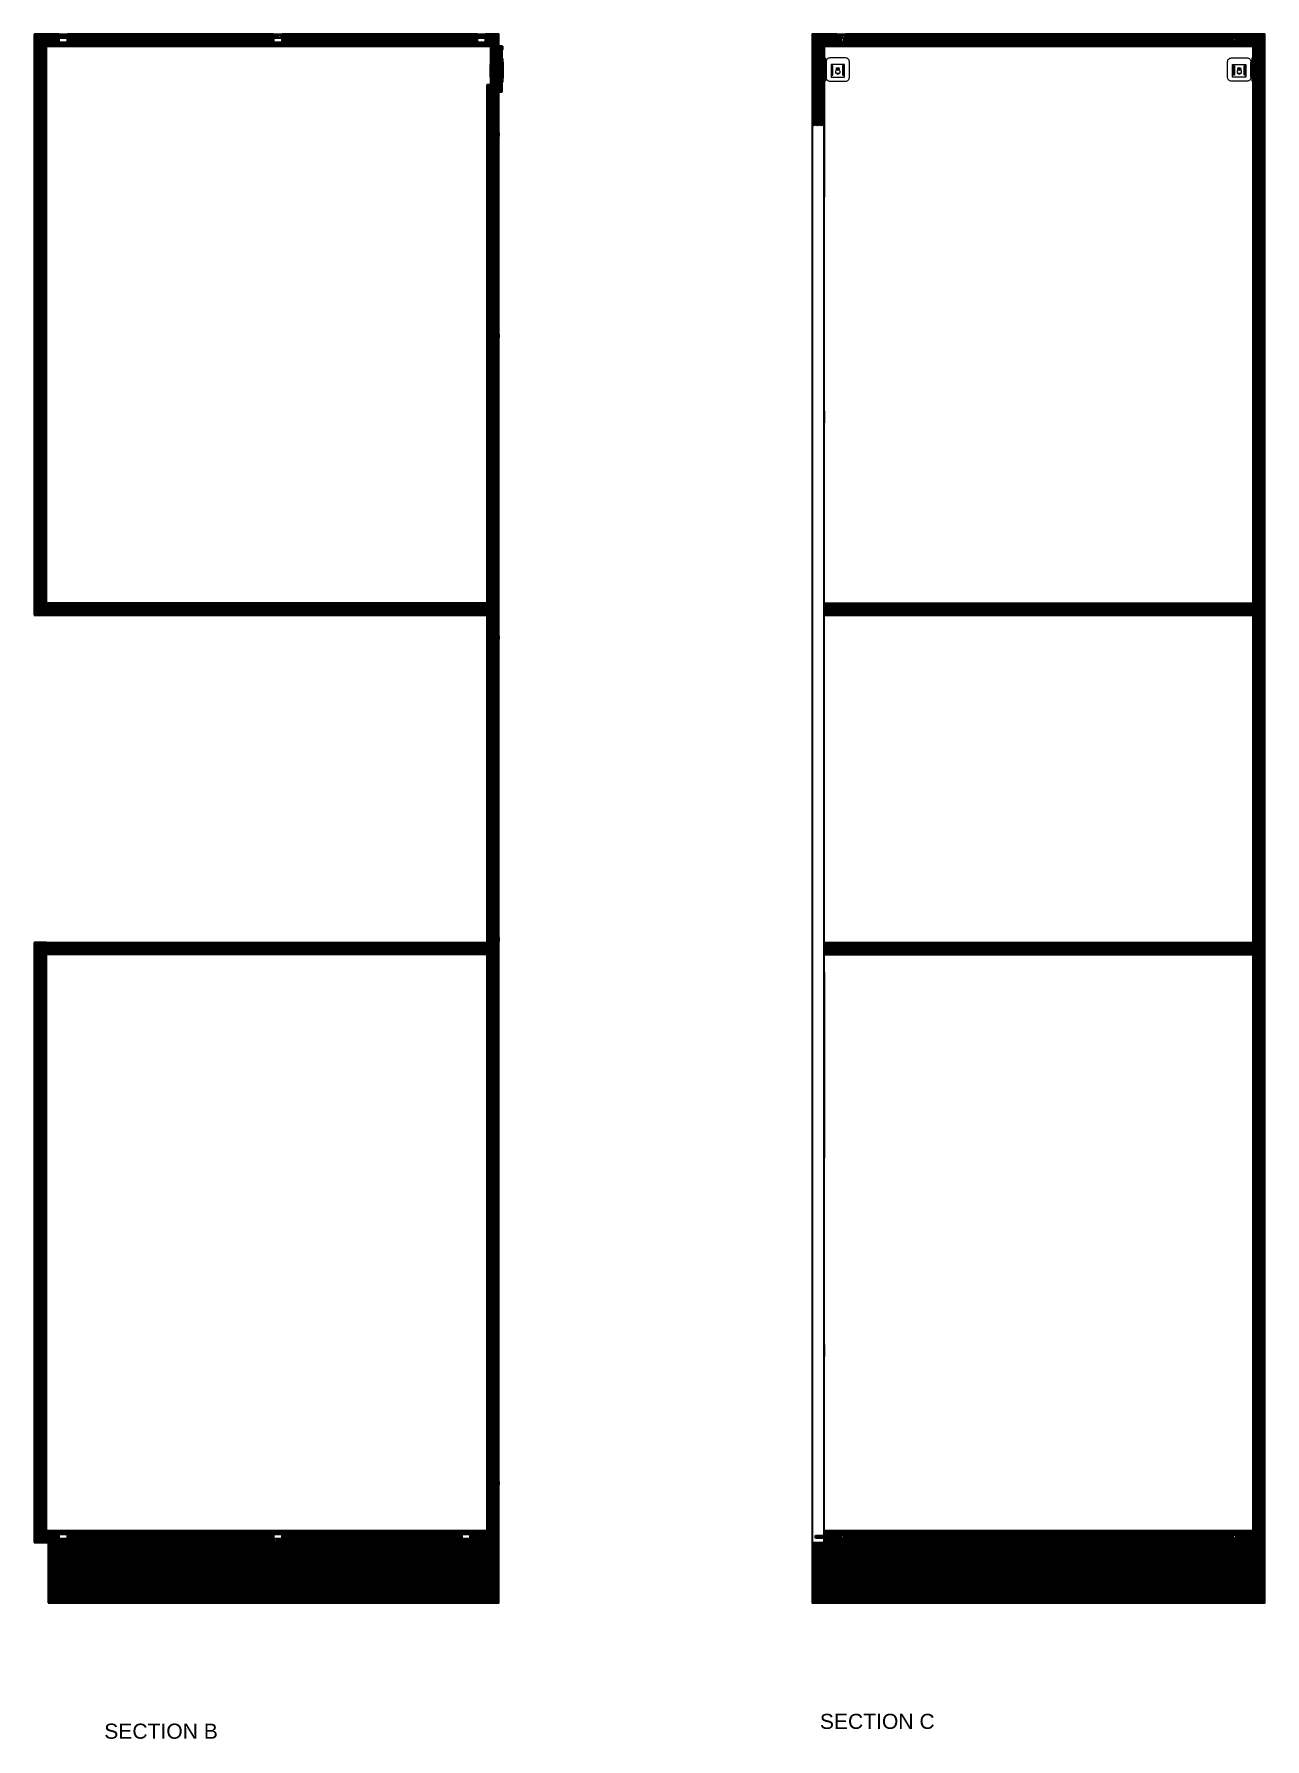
# Model space of a CAD drawing. Header units: inches. Extents: x -80 to 1400, y -434 to 800.
# Drawn here: x 821.1 to 984.2, y -432 to -206 of the extents above; entities that cross this region are included whole.
import ezdxf

# ---------------------------------------------------------------- set-up
doc = ezdxf.new("R2010")
doc.units = ezdxf.units.IN
doc.header["$MEASUREMENT"] = 0
doc.layers.add('A-ELEV-MBE', color=7, linetype='Continuous', lineweight=18)
doc.layers.add('A-SECT-MCUT', color=255, linetype='Continuous', lineweight=35)
doc.layers.add('Layer1', color=3, linetype='Continuous')
doc.layers.add('SEZIONE', color=252, linetype='Continuous')
doc.styles.get("Standard").update_dxf_attribs({"font": 'Arial.ttf'})

msp = doc.modelspace()

# ---------------------------------------------------------------- hatches: boundary and pattern name
at = {"layer": 'SEZIONE'}
h = msp.add_hatch(dxfattribs=at)
h.set_pattern_fill('ANSI31', color=256)
h.paths.add_polyline_path([(822.69, -205.98), (821.09, -205.98), (821.09, -283.02), (822.69, -283.02)])
h = msp.add_hatch(dxfattribs=at)
h.set_pattern_fill('ANSI31', color=256)
h.paths.add_polyline_path([(852.84, -205.98), (825.5, -205.98), (825.5, -207.06), (824.38, -207.06), (824.38, -205.98), (822.69, -205.98), (822.69, -207.58), (882.69, -207.58), (882.69, -205.98), (881.09, -205.98), (880.92, -205.98), (880.92, -207.06), (879.8, -207.06), (879.8, -205.98), (853.96, -205.98), (853.96, -207.06), (852.84, -207.06)])
h.paths.add_polyline_path([(826.69, -206.78, -1), (827.19, -206.78, -1)], flags=16)
h.paths.add_polyline_path([(855.69, -206.78, -1), (855.19, -206.78, -1)], flags=16)
h.paths.add_polyline_path([(878.59, -206.78, -1), (878.09, -206.78, -1)], flags=16)
h = msp.add_hatch(dxfattribs=at)
h.set_pattern_fill('ANSI31', color=256)
h.paths.add_polyline_path([(883.07, -207.63), (883.12, -207.63), (883.12, -208.08), (883.17, -208.08), (883.17, -207.58), (882.69, -207.58), (881.59, -207.58), (881.59, -212.69), (881.89, -212.69), (881.89, -208.12), (882.69, -208.12), (882.69, -213.7), (883.07, -213.7), (883.07, -212.34), (883.17, -212.34), (883.17, -211.84), (883.12, -211.84), (883.12, -212.3), (883.07, -212.3), (883.07, -211.91), (883.07, -209.72), (883.07, -209.26), (883.12, -209.26), (883.12, -209.72), (883.17, -209.72), (883.17, -209.22), (883.07, -209.22), (883.07, -208.08)])
h = msp.add_hatch(dxfattribs=at)
h.set_pattern_fill('ANSI31', color=256)
h.paths.add_polyline_path([(925.82, -205.98), (924.22, -205.98), (924.22, -206.56), (925.82, -206.56)])
h = msp.add_hatch(dxfattribs=at)
h.set_pattern_fill('ANSI31', color=256)
h.paths.add_polyline_path([(925.82, -206.92), (924.65, -206.92), (924.65, -206.85), (924.65, -206.85), (924.65, -206.63), (924.65, -206.56), (924.22, -206.56), (924.22, -209.92), (925.82, -209.92)])
h = msp.add_hatch(dxfattribs=at)
h.set_pattern_fill('ANSI31', color=256)
h.paths.add_polyline_path([(979.83, -205.98), (928.62, -205.98), (928.62, -207.06), (927.5, -207.06), (925.82, -207.06), (925.82, -207.58), (982.62, -207.58), (982.62, -207.06), (980.95, -207.06), (979.83, -207.06)])
h = msp.add_hatch(dxfattribs=at)
h.set_pattern_fill('ANSI31', color=256)
h.paths.add_polyline_path([(927.5, -205.98), (925.82, -205.98), (925.82, -206.51), (927.5, -206.51)], flags=17)
h = msp.add_hatch(dxfattribs=at)
h.set_pattern_fill('ANSI31', color=256)
h.paths.add_polyline_path([(982.62, -205.98), (980.95, -205.98), (980.95, -206.51), (982.62, -206.51)])
h = msp.add_hatch(dxfattribs=at)
h.set_pattern_fill('ANSI31', color=256)
h.paths.add_polyline_path([(984.22, -205.98), (982.62, -205.98), (982.62, -206.56), (983.8, -206.56), (983.8, -206.92), (982.62, -206.92), (982.62, -284.76), (982.62, -330.06), (982.62, -405.03), (983.8, -405.03), (983.8, -405.4), (982.62, -405.4), (982.62, -405.45), (982.62, -405.98), (984.22, -405.98)])
h = msp.add_hatch(dxfattribs=at)
h.set_pattern_fill('ANSI31', color=256)
h.paths.add_polyline_path([(882.69, -208.12), (881.89, -208.12), (881.89, -219.2), (882.64, -219.2), (882.64, -219.05), (882.69, -219.05)])
h = msp.add_hatch(dxfattribs=at)
h.set_pattern_fill('ANSI31', color=256)
h.paths.add_polyline_path([(925.82, -210.05), (925.43, -210.05), (925.43, -209.92), (924.22, -209.92), (924.22, -211.49), (925.43, -211.49), (925.43, -211.35), (925.82, -211.35), (925.82, -210.79), (925.07, -210.79), (925.07, -210.57), (925.82, -210.57)])
h = msp.add_hatch(dxfattribs=at)
h.set_pattern_fill('ANSI31', color=256)
h.paths.add_polyline_path([(925.82, -211.49), (924.22, -211.49), (924.22, -218.16), (925.82, -218.16)])
h = msp.add_hatch(dxfattribs=at)
h.set_pattern_fill('ANSI31', color=256)
h.paths.add_polyline_path([(881.89, -212.69), (881.09, -212.69), (881.09, -404.38), (881.89, -404.38)])
h = msp.add_hatch(dxfattribs=at)
h.set_pattern_fill('ANSI31', color=256)
h.paths.add_polyline_path([(882.69, -212.69), (881.89, -212.69), (881.89, -404.38), (882.69, -404.38)])
h = msp.add_hatch(dxfattribs=at)
h.set_pattern_fill('ANSI31', color=256)
h.paths.add_polyline_path([(881.09, -281.42), (822.69, -281.42), (822.69, -283.02), (881.09, -283.02)])
h = msp.add_hatch(dxfattribs=at)
h.set_pattern_fill('ANSI31', color=256)
h.paths.add_polyline_path([(982.62, -281.42), (925.82, -281.42), (925.82, -283.02), (982.62, -283.02)])
h = msp.add_hatch(dxfattribs=at)
h.set_pattern_fill('ANSI31', color=256)
h.paths.add_polyline_path([(822.69, -326.42), (821.09, -326.42), (821.09, -405.98), (822.69, -405.98), (822.69, -404.38)])
h = msp.add_hatch(dxfattribs=at)
h.set_pattern_fill('ANSI31', color=256)
h.paths.add_polyline_path([(881.09, -326.42), (822.69, -326.42), (822.69, -328.02), (881.09, -328.02)])
h = msp.add_hatch(dxfattribs=at)
h.set_pattern_fill('ANSI31', color=256)
h.paths.add_polyline_path([(982.62, -326.42), (925.82, -326.42), (925.82, -328.02), (982.62, -328.02)])
h = msp.add_hatch(dxfattribs=at)
h.set_pattern_fill('ANSI31', color=256)
h.paths.add_polyline_path([(852.84, -404.9), (853.96, -404.9), (853.96, -405.98), (877.78, -405.98), (877.78, -404.9), (878.9, -404.9), (878.9, -405.98), (882.69, -405.98), (882.69, -404.38), (822.69, -404.38), (822.69, -405.98), (824.39, -405.98), (824.39, -404.9), (825.51, -404.9), (825.51, -405.98), (852.84, -405.98)])
h.paths.add_polyline_path([(826.69, -405.18, -1), (827.19, -405.18, -1)], flags=16)
h.paths.add_polyline_path([(855.69, -405.18, -1), (855.19, -405.18, -1)], flags=16)
h.paths.add_polyline_path([(880.59, -405.18, -1), (880.09, -405.18, -1)], flags=16)
h = msp.add_hatch(dxfattribs=at)
h.set_pattern_fill('ANSI31', color=256)
h.paths.add_polyline_path([(979.83, -404.9), (980.95, -404.9), (982.62, -404.9), (982.62, -404.38), (925.82, -404.38), (925.82, -404.9), (927.5, -404.9), (928.62, -404.9), (928.62, -405.98), (979.83, -405.98)])
h = msp.add_hatch(dxfattribs=at)
h.set_pattern_fill('ANSI31', color=256)
h.paths.add_polyline_path([(882.69, -405.98), (878.9, -405.98), (853.96, -405.98), (825.51, -405.98), (822.96, -405.98), (822.96, -413.98), (882.69, -413.98)])
h = msp.add_hatch(dxfattribs=at)
h.set_pattern_fill('ANSI31', color=256)
h.paths.add_polyline_path([(984.22, -405.98), (924.22, -405.98), (924.22, -413.98), (984.22, -413.98)])
h = msp.add_hatch(dxfattribs=at)
h.set_pattern_fill('ANSI31', color=256)
h.paths.add_polyline_path([(927.5, -405.45), (925.82, -405.45), (925.82, -405.98), (927.5, -405.98)])
h = msp.add_hatch(dxfattribs=at)
h.set_pattern_fill('ANSI31', color=256)
h.paths.add_polyline_path([(982.62, -405.45), (980.95, -405.45), (980.95, -405.98), (982.62, -405.98)])

# ---------------------------------------------------------------- linework, layer by layer
at = {"layer": 'A-ELEV-MBE'}
for p, q in [((926.07, -211.66), (926.07, -209.7)), ((982.37, -211.66), (982.37, -209.71)), ((982.52, -210.4), (982.37, -210.4)), ((982.52, -210.96), (982.37, -210.96)), ((982.49, -210.96), (982.49, -210.4)), ((982.5, -210.49), (982.54, -210.49)), ((982.5, -210.88), (982.54, -210.88))]:
    msp.add_line(p, q, dxfattribs=at)
for points in [[(926.57, -212.22), (928.65, -212.22, 0.414214), (929.15, -211.72), (929.15, -209.64, 0.414214), (928.65, -209.14), (926.57, -209.14, 0.414214), (926.07, -209.64), (926.07, -211.72, 0.414214)], [(926.91, -210.17), (926.88, -210.17, 0.414214), (926.83, -210.22), (926.83, -211.38, 0.414214), (926.88, -211.43), (926.91, -211.43, 0.414214), (926.96, -211.38), (926.96, -210.22, 0.414214)], [(928.33, -210.17), (928.3, -210.17, 0.414214), (928.25, -210.22), (928.25, -211.38, 0.414214), (928.3, -211.43), (928.33, -211.43, 0.414214), (928.38, -211.38), (928.38, -210.22, 0.414214)], [(981.87, -212.22), (979.79, -212.22, -0.414214), (979.29, -211.72), (979.29, -209.64, -0.414214), (979.79, -209.14), (981.87, -209.14, -0.414214), (982.37, -209.64), (982.37, -211.72, -0.414214)], [(980.12, -210.17), (980.14, -210.17, -0.414214), (980.19, -210.22), (980.19, -211.38, -0.414214), (980.14, -211.43), (980.12, -211.43, -0.414214), (980.07, -211.38), (980.07, -210.22, -0.414214)], [(981.54, -210.17), (981.57, -210.17, -0.414214), (981.62, -210.22), (981.62, -211.38, -0.414214), (981.57, -211.43), (981.54, -211.43, -0.414214), (981.49, -211.38), (981.49, -210.22, -0.414214)]]:
    msp.add_lwpolyline(points, format="xyb", close=True, dxfattribs=at)
for points in [[(928.5, -210.02), (926.73, -210.02), (926.73, -211.67), (928.5, -211.67)], [(979.95, -210.02), (981.72, -210.02), (981.72, -211.67), (979.95, -211.67)], [(927.77, -210.58), (927.46, -210.58), (927.46, -210.63), (927.77, -210.63)], [(980.68, -210.58), (980.99, -210.58), (980.99, -210.63), (980.68, -210.63)]]:
    msp.add_lwpolyline(points, close=True, dxfattribs=at)
for points in [[(982.52, -209.97), (982.53, -209.97), (982.53, -210), (982.52, -210)], [(982.54, -210.13), (982.52, -210.13), (982.52, -210)], [(982.5, -210.66), (982.5, -210.49)], [(982.5, -210.66), (982.52, -210.66), (982.52, -210.71), (982.5, -210.71)], [(982.5, -210.88), (982.5, -210.71)], [(982.52, -210.88), (982.52, -211.28)], [(982.52, -211.4), (982.53, -211.4), (982.53, -211.43), (982.52, -211.43)], [(982.54, -211.56), (982.52, -211.56), (982.52, -211.43)]]:
    msp.add_lwpolyline(points, dxfattribs=at)
for centre in [(927.61, -210.59), (980.83, -210.59)]:
    msp.add_circle(centre, 0.2, dxfattribs=at)
for centre, radius, start, end in [((927.62, -210.98), 0.3, 120.0535, 60.2992), ((927.63, -210.68), 0.5, 234.2553, 301.7259), ((980.83, -210.98), 0.3, 119.7008, 59.9465), ((980.82, -210.68), 0.5, 238.2741, 305.7447)]:
    msp.add_arc(centre, radius, start, end, dxfattribs=at)
at = {"layer": 'A-SECT-MCUT'}
for p, q in [((822.69, -205.98), (821.09, -205.98)), ((821.09, -205.98), (821.09, -283.02)), ((822.69, -205.98), (822.69, -283.02)), ((822.69, -207.58), (882.69, -207.58)), ((824.38, -205.98), (824.38, -206.54)), ((824.38, -205.98), (825.5, -205.98)), ((824.38, -205.98), (824.38, -207.06)), ((824.38, -206.06), (825.06, -206.06)), ((824.38, -206.48), (825.06, -206.48)), ((824.38, -207.06), (825.5, -207.06)), ((824.38, -207.06), (825.5, -207.06)), ((824.55, -206.06), (824.55, -206.48)), ((824.61, -206.14), (824.61, -206.4)), ((824.61, -206.14), (824.98, -206.14)), ((824.61, -206.4), (824.98, -206.4)), ((824.98, -206.14), (824.98, -206.4)), ((825.06, -206.48), (825.06, -206.06)), ((825.1, -206.06), (825.5, -206.06)), ((825.1, -206.48), (825.1, -206.06)), ((825.1, -206.48), (825.5, -206.48)), ((825.34, -206.06), (825.34, -206.48)), ((825.5, -205.98), (825.5, -206.06)), ((825.5, -207.06), (825.5, -205.98)), ((825.5, -206.48), (825.5, -207.06)), ((852.84, -205.98), (852.84, -206.54)), ((852.84, -205.98), (853.96, -205.98)), ((852.84, -205.98), (852.84, -207.06)), ((852.84, -206.06), (853.51, -206.06)), ((852.84, -206.48), (853.51, -206.48)), ((852.84, -207.06), (853.96, -207.06)), ((852.84, -207.06), (853.96, -207.06)), ((853.01, -206.06), (853.01, -206.48)), ((853.07, -206.14), (853.07, -206.4)), ((853.07, -206.14), (853.44, -206.14)), ((853.07, -206.4), (853.44, -206.4)), ((853.44, -206.14), (853.44, -206.4)), ((853.51, -206.48), (853.51, -206.06)), ((853.55, -206.06), (853.96, -206.06)), ((853.55, -206.48), (853.55, -206.06)), ((853.55, -206.48), (853.96, -206.48)), ((853.79, -206.06), (853.79, -206.48)), ((853.96, -205.98), (853.96, -206.06)), ((853.96, -207.06), (853.96, -205.98)), ((853.96, -206.48), (853.96, -207.06)), ((879.8, -205.98), (879.8, -206.54)), ((879.8, -205.98), (880.92, -205.98)), ((879.8, -205.98), (879.8, -207.06)), ((879.8, -206.06), (880.48, -206.06)), ((879.8, -206.48), (880.48, -206.48)), ((879.8, -207.06), (880.92, -207.06)), ((879.8, -207.06), (880.92, -207.06)), ((879.97, -206.06), (879.97, -206.48)), ((880.03, -206.14), (880.03, -206.4)), ((880.03, -206.14), (880.4, -206.14)), ((880.03, -206.4), (880.4, -206.4)), ((880.4, -206.14), (880.4, -206.4)), ((880.48, -206.48), (880.48, -206.06)), ((880.51, -206.06), (880.92, -206.06)), ((880.51, -206.48), (880.51, -206.06)), ((880.51, -206.48), (880.92, -206.48)), ((880.75, -206.06), (880.75, -206.48)), ((880.92, -205.98), (880.92, -206.06)), ((880.92, -207.06), (880.92, -205.98)), ((880.92, -206.48), (880.92, -207.06)), ((882.69, -205.98), (881.09, -205.98)), ((881.59, -207.58), (881.59, -212.69)), ((883.17, -207.58), (882.69, -207.58)), ((883.12, -207.63), (883.07, -207.63)), ((883.07, -207.63), (883.07, -208.08)), ((883.12, -208.08), (883.12, -207.63)), ((883.17, -207.58), (883.17, -208.08)), ((924.22, -205.98), (924.22, -207.58)), ((925.82, -206.56), (924.65, -206.56)), ((924.65, -206.56), (924.65, -206.92)), ((924.65, -206.63), (924.65, -206.85)), ((924.65, -206.92), (925.82, -206.92)), ((924.71, -206.92), (924.82, -206.56)), ((924.83, -206.92), (924.93, -206.56)), ((924.94, -206.92), (925.05, -206.56)), ((925.06, -206.92), (925.16, -206.56)), ((925.17, -206.92), (925.28, -206.56)), ((925.28, -206.92), (925.39, -206.56)), ((925.4, -206.92), (925.5, -206.56)), ((925.51, -206.92), (925.62, -206.56)), ((925.62, -206.92), (925.73, -206.56)), ((925.82, -206.56), (925.82, -205.98)), ((925.82, -206.51), (925.82, -206.97)), ((927.5, -206.51), (925.82, -206.51)), ((925.98, -206.61), (925.82, -206.51)), ((925.82, -206.51), (927.5, -206.51)), ((925.98, -206.87), (925.82, -206.97)), ((925.82, -284.76), (925.82, -206.92)), ((927.5, -206.97), (925.82, -206.97)), ((927.5, -207.06), (925.82, -207.06)), ((925.82, -207.58), (982.62, -207.58)), ((925.82, -207.58), (925.82, -227.58)), ((927.46, -206.55), (925.88, -206.55)), ((925.89, -206.93), (927.46, -206.93)), ((927.39, -206.61), (925.98, -206.61)), ((925.98, -206.74), (925.98, -206.74)), ((927.39, -206.88), (925.98, -206.87)), ((925.98, -206.89), (925.98, -206.89)), ((926.05, -206.66), (927.27, -206.66)), ((927.27, -206.82), (926.05, -206.82)), ((927.35, -206.74), (927.35, -206.74)), ((927.5, -206.51), (927.39, -206.61)), ((927.5, -206.97), (927.39, -206.88)), ((927.5, -205.98), (927.5, -206.54)), ((927.5, -205.98), (928.62, -205.98)), ((927.5, -205.98), (927.5, -206.51)), ((927.5, -206.06), (928.17, -206.06)), ((927.5, -206.48), (928.17, -206.48)), ((927.5, -206.51), (927.5, -206.97)), ((927.5, -206.54), (928.26, -206.54)), ((927.88, -206.66), (927.5, -206.66)), ((927.88, -206.82), (927.5, -206.82)), ((927.5, -206.94), (928.26, -206.94)), ((927.5, -206.95), (927.5, -207.06)), ((927.5, -207.06), (928.62, -207.06)), ((927.5, -207.06), (928.62, -207.06)), ((927.67, -206.06), (927.67, -206.48)), ((927.67, -206.54), (927.67, -206.66)), ((927.67, -206.82), (927.67, -206.94)), ((927.73, -206.14), (927.73, -206.4)), ((927.73, -206.14), (928.1, -206.14)), ((927.73, -206.4), (928.1, -206.4)), ((928.07, -206.54), (927.88, -206.54)), ((927.88, -206.54), (927.88, -206.94)), ((928.07, -206.94), (927.88, -206.94)), ((928.07, -206.94), (928.07, -206.54)), ((928.1, -206.14), (928.1, -206.4)), ((928.17, -206.48), (928.17, -206.06)), ((928.21, -206.06), (928.62, -206.06)), ((928.21, -206.48), (928.21, -206.06)), ((928.21, -206.48), (928.62, -206.48)), ((928.45, -206.06), (928.45, -206.48)), ((928.62, -205.98), (928.62, -206.06)), ((928.62, -207.06), (928.62, -205.98)), ((928.62, -206.48), (928.62, -207.06)), ((979.83, -205.98), (979.83, -206.06)), ((980.95, -205.98), (979.83, -205.98)), ((979.83, -207.06), (979.83, -205.98)), ((980.24, -206.06), (979.83, -206.06)), ((980.24, -206.48), (979.83, -206.48)), ((979.83, -206.48), (979.83, -207.06)), ((980.95, -207.06), (979.83, -207.06)), ((980.95, -207.06), (979.83, -207.06)), ((980, -206.06), (980, -206.48)), ((980.95, -206.54), (980.19, -206.54)), ((980.95, -206.94), (980.19, -206.94)), ((980.24, -206.48), (980.24, -206.06)), ((980.95, -206.06), (980.27, -206.06)), ((980.27, -206.48), (980.27, -206.06)), ((980.95, -206.48), (980.27, -206.48)), ((980.72, -206.14), (980.35, -206.14)), ((980.35, -206.14), (980.35, -206.4)), ((980.72, -206.4), (980.35, -206.4)), ((980.38, -206.94), (980.38, -206.54)), ((980.38, -206.54), (980.57, -206.54)), ((980.38, -206.94), (980.57, -206.94)), ((980.57, -206.54), (980.57, -206.94)), ((980.57, -206.66), (980.95, -206.66)), ((980.57, -206.82), (980.95, -206.82)), ((980.72, -206.14), (980.72, -206.4)), ((980.78, -206.06), (980.78, -206.48)), ((980.78, -206.54), (980.78, -206.66)), ((980.78, -206.82), (980.78, -206.94)), ((980.95, -205.98), (980.95, -206.54)), ((980.95, -205.98), (980.95, -206.51)), ((980.95, -206.51), (980.95, -206.97)), ((980.95, -206.51), (981.05, -206.61)), ((980.95, -206.51), (982.62, -206.51)), ((982.62, -206.51), (980.95, -206.51)), ((980.95, -206.97), (981.06, -206.88)), ((980.95, -206.95), (980.95, -207.06)), ((980.95, -206.97), (982.62, -206.97)), ((980.95, -207.06), (982.62, -207.06)), ((980.99, -206.55), (982.57, -206.55)), ((982.56, -206.93), (980.99, -206.93)), ((981.05, -206.61), (982.47, -206.61)), ((981.06, -206.88), (982.47, -206.87)), ((981.1, -206.74), (981.1, -206.74)), ((982.4, -206.66), (981.18, -206.66)), ((981.18, -206.82), (982.4, -206.82)), ((982.47, -206.61), (982.62, -206.51)), ((982.47, -206.74), (982.47, -206.74)), ((982.47, -206.87), (982.62, -206.97)), ((982.47, -206.89), (982.47, -206.89)), ((982.62, -205.98), (982.62, -206.56)), ((982.62, -206.51), (982.62, -206.97)), ((982.62, -206.56), (983.8, -206.56)), ((982.62, -206.92), (982.62, -284.76)), ((983.8, -206.92), (982.62, -206.92)), ((982.82, -206.92), (982.72, -206.56)), ((982.94, -206.92), (982.83, -206.56)), ((983.05, -206.92), (982.95, -206.56)), ((983.17, -206.92), (983.06, -206.56)), ((983.28, -206.92), (983.17, -206.56)), ((983.39, -206.92), (983.29, -206.56)), ((983.51, -206.92), (983.4, -206.56)), ((983.62, -206.92), (983.51, -206.56)), ((983.73, -206.92), (983.63, -206.56)), ((983.8, -206.56), (983.8, -206.92)), ((983.8, -206.63), (983.8, -206.85)), ((881.59, -210.02), (881.54, -210.02)), ((881.54, -210.02), (881.54, -210.48)), ((881.89, -208.12), (881.89, -219.2)), ((882.69, -208.12), (881.89, -208.12)), ((882.69, -208.12), (882.69, -213.7)), ((883.17, -208.08), (883.07, -208.08)), ((883.07, -208.08), (883.07, -209.22)), ((883.17, -209.22), (883.07, -209.22)), ((883.12, -209.26), (883.07, -209.26)), ((883.07, -209.26), (883.07, -209.72)), ((883.07, -209.72), (883.07, -211.91)), ((883.17, -208.08), (883.12, -208.08)), ((883.12, -209.72), (883.12, -209.26)), ((883.17, -209.72), (883.12, -209.72)), ((883.17, -209.22), (883.17, -209.72)), ((883.17, -209.72), (883.22, -209.72)), ((883.22, -209.72), (883.22, -211.84)), ((925.5, -209.94), (925.43, -209.99)), ((925.5, -210.03), (925.43, -209.99)), ((925.77, -209.94), (925.5, -209.94)), ((925.76, -210.03), (925.5, -210.03)), ((925.52, -210.05), (925.56, -209.92)), ((925.56, -210.05), (925.6, -209.92)), ((925.61, -210.05), (925.65, -209.92)), ((925.65, -210.05), (925.69, -209.92)), ((925.69, -210.05), (925.73, -209.92)), ((925.73, -210.05), (925.77, -209.92)), ((925.78, -210.05), (925.82, -209.92)), ((925.82, -209.43), (925.82, -209.43)), ((925.82, -209.43), (925.82, -209.94)), ((925.82, -210.05), (925.86, -209.92)), ((925.82, -210.03), (925.82, -210.62)), ((982.63, -210.05), (982.59, -209.92)), ((982.62, -209.43), (982.62, -209.43)), ((982.62, -209.43), (982.62, -209.95)), ((982.62, -210.03), (982.62, -210.62)), ((982.67, -210.05), (982.63, -209.92)), ((982.71, -210.05), (982.67, -209.92)), ((982.68, -209.95), (982.95, -209.95)), ((982.68, -210.03), (982.95, -210.03)), ((982.76, -210.05), (982.72, -209.92)), ((982.8, -210.05), (982.76, -209.92)), ((982.84, -210.05), (982.8, -209.92)), ((982.88, -210.05), (982.84, -209.92)), ((982.93, -210.05), (982.89, -209.92)), ((982.95, -209.95), (983.02, -209.99)), ((982.95, -210.03), (983.02, -209.99)), ((881.53, -210.56), (881.59, -210.56)), ((881.53, -210.61), (881.59, -210.61)), ((881.54, -210.7), (881.54, -211.67)), ((881.54, -211.67), (881.59, -211.67)), ((883.07, -211.91), (883.07, -212.3)), ((883.12, -212.3), (883.07, -212.3)), ((883.17, -212.34), (883.07, -212.34)), ((883.07, -212.34), (883.07, -213.7)), ((883.12, -212.3), (883.12, -211.84)), ((883.17, -211.84), (883.12, -211.84)), ((883.17, -212.34), (883.12, -212.34)), ((883.17, -211.84), (883.17, -212.34)), ((883.22, -211.84), (883.17, -211.84)), ((925.07, -210.62), (925.07, -210.75)), ((925.09, -210.79), (925.15, -210.58)), ((925.15, -210.79), (925.21, -210.58)), ((925.22, -210.79), (925.28, -210.58)), ((925.28, -210.79), (925.34, -210.58)), ((925.35, -210.79), (925.41, -210.58)), ((925.41, -210.79), (925.47, -210.58)), ((925.5, -211.38), (925.43, -211.42)), ((925.5, -211.46), (925.43, -211.42)), ((925.47, -210.79), (925.54, -210.58)), ((925.77, -211.38), (925.5, -211.38)), ((925.76, -211.46), (925.5, -211.46)), ((925.52, -211.49), (925.56, -211.35)), ((925.54, -210.79), (925.6, -210.58)), ((925.56, -211.49), (925.6, -211.35)), ((925.6, -210.79), (925.67, -210.58)), ((925.61, -211.49), (925.65, -211.35)), ((925.65, -211.49), (925.69, -211.35)), ((925.67, -210.79), (925.73, -210.58)), ((925.69, -211.49), (925.73, -211.35)), ((925.73, -210.79), (925.8, -210.58)), ((925.73, -211.49), (925.77, -211.35)), ((925.78, -211.49), (925.82, -211.35)), ((925.82, -210.75), (925.82, -211.38)), ((925.82, -211.49), (925.86, -211.35)), ((925.82, -211.46), (925.82, -211.93)), ((925.82, -211.93), (925.82, -211.93)), ((925.91, -210.49), (925.86, -210.62)), ((925.91, -210.88), (925.86, -210.75)), ((925.95, -210.49), (925.91, -210.49)), ((925.95, -210.88), (925.91, -210.88)), ((925.93, -210.4), (926.07, -210.4)), ((925.93, -210.96), (926.07, -210.96)), ((925.96, -210.96), (925.96, -210.4)), ((982.54, -210.49), (982.59, -210.62)), ((982.54, -210.88), (982.59, -210.75)), ((982.63, -211.49), (982.59, -211.35)), ((982.62, -210.75), (982.62, -211.38)), ((982.62, -211.46), (982.62, -211.93)), ((982.62, -211.93), (982.62, -211.93)), ((982.67, -211.49), (982.63, -211.35)), ((982.71, -210.79), (982.65, -210.58)), ((982.71, -211.49), (982.67, -211.35)), ((982.68, -211.38), (982.95, -211.38)), ((982.68, -211.46), (982.95, -211.46)), ((982.78, -210.79), (982.72, -210.58)), ((982.76, -211.49), (982.72, -211.35)), ((982.8, -211.49), (982.76, -211.35)), ((982.84, -210.79), (982.78, -210.58)), ((982.84, -211.49), (982.8, -211.35)), ((982.88, -211.49), (982.84, -211.35)), ((982.91, -210.79), (982.85, -210.58)), ((982.93, -211.49), (982.89, -211.35)), ((982.97, -210.79), (982.91, -210.58)), ((982.95, -211.38), (983.02, -211.42)), ((982.95, -211.46), (983.02, -211.42)), ((983.04, -210.79), (982.98, -210.58)), ((983.1, -210.79), (983.04, -210.58)), ((983.17, -210.79), (983.11, -210.58)), ((983.23, -210.79), (983.17, -210.58)), ((983.3, -210.79), (983.24, -210.58)), ((983.36, -210.79), (983.3, -210.58)), ((983.37, -210.62), (983.37, -210.75)), ((881.89, -212.69), (881.09, -212.69)), ((881.09, -212.69), (881.09, -404.38)), ((881.59, -212.69), (881.89, -212.69)), ((881.89, -212.69), (881.89, -219.2)), ((882.69, -213.41), (882.69, -212.91)), ((883.07, -213.7), (882.69, -213.7)), ((881.44, -219.2), (881.39, -219.25)), ((881.44, -219.3), (881.39, -219.25)), ((882.64, -219.2), (881.44, -219.2)), ((881.44, -219.3), (881.44, -219.2)), ((882.46, -219.3), (882.46, -219.2)), ((882.48, -219.3), (882.48, -219.2)), ((882.5, -219.3), (882.5, -219.2)), ((882.52, -219.3), (882.52, -219.2)), ((882.54, -219.3), (882.54, -219.2)), ((882.56, -219.3), (882.56, -219.2)), ((882.58, -219.3), (882.58, -219.2)), ((882.6, -219.3), (882.6, -219.2)), ((882.62, -219.3), (882.62, -219.2)), ((882.64, -219.3), (881.44, -219.3)), ((881.89, -219.3), (881.89, -245.93)), ((881.89, -219.3), (881.89, -245.93)), ((882.69, -227.58), (882.69, -225.98)), ((925.82, -227.58), (925.82, -225.98)), ((881.44, -245.93), (881.39, -245.98)), ((881.44, -246.03), (881.39, -245.98)), ((882.64, -245.93), (881.44, -245.93)), ((881.44, -246.03), (881.44, -245.93)), ((882.64, -246.03), (881.44, -246.03)), ((881.89, -246.03), (881.89, -285.93)), ((881.89, -246.03), (881.89, -285.93)), ((882.46, -246.03), (882.46, -245.93)), ((882.48, -246.03), (882.48, -245.93)), ((882.5, -246.03), (882.5, -245.93)), ((882.52, -246.03), (882.52, -245.93)), ((882.54, -246.03), (882.54, -245.93)), ((882.56, -246.03), (882.56, -245.93)), ((882.58, -246.03), (882.58, -245.93)), ((882.6, -246.03), (882.6, -245.93)), ((882.62, -246.03), (882.62, -245.93)), ((882.69, -257.51), (882.69, -255.91)), ((925.82, -255.91), (925.82, -257.51)), ((881.09, -281.42), (822.69, -281.42)), ((881.09, -281.42), (881.09, -283.02)), ((882.69, -283.98), (882.69, -282.38)), ((925.82, -281.42), (982.62, -281.42)), ((821.09, -283.02), (822.69, -283.02)), ((822.69, -283.02), (881.09, -283.02)), ((925.82, -283.02), (982.62, -283.02)), ((925.82, -330.06), (925.82, -284.76)), ((982.62, -284.76), (982.62, -330.06)), ((881.44, -285.93), (881.39, -285.98)), ((881.44, -286.03), (881.39, -285.98)), ((882.64, -285.93), (881.44, -285.93)), ((881.44, -286.03), (881.44, -285.93)), ((882.64, -286.03), (881.44, -286.03)), ((881.89, -286.03), (881.89, -325.93)), ((881.89, -286.03), (881.89, -325.93)), ((882.46, -286.03), (882.46, -285.93)), ((882.48, -286.03), (882.48, -285.93)), ((882.5, -286.03), (882.5, -285.93)), ((882.52, -286.03), (882.52, -285.93)), ((882.54, -286.03), (882.54, -285.93)), ((882.56, -286.03), (882.56, -285.93)), ((882.58, -286.03), (882.58, -285.93)), ((882.6, -286.03), (882.6, -285.93)), ((882.62, -286.03), (882.62, -285.93)), ((822.69, -326.42), (821.09, -326.42)), ((821.09, -326.42), (821.09, -405.98)), ((822.69, -326.42), (881.09, -326.42)), ((822.69, -326.42), (822.69, -405.98)), ((881.09, -326.42), (881.09, -328.02)), ((881.44, -325.93), (881.39, -325.98)), ((881.44, -326.03), (881.39, -325.98)), ((882.64, -325.93), (881.44, -325.93)), ((881.44, -326.03), (881.44, -325.93)), ((882.64, -326.03), (881.44, -326.03)), ((881.89, -326.03), (881.89, -398.04)), ((881.89, -326.03), (881.89, -398.04)), ((882.46, -326.03), (882.46, -325.93)), ((882.48, -326.03), (882.48, -325.93)), ((882.5, -326.03), (882.5, -325.93)), ((882.52, -326.03), (882.52, -325.93)), ((882.54, -326.03), (882.54, -325.93)), ((882.56, -326.03), (882.56, -325.93)), ((882.58, -326.03), (882.58, -325.93)), ((882.6, -326.03), (882.6, -325.93)), ((882.62, -326.03), (882.62, -325.93)), ((925.82, -326.42), (982.62, -326.42)), ((881.09, -328.02), (822.69, -328.02)), ((925.82, -328.02), (982.62, -328.02)), ((925.82, -405.03), (925.82, -330.06)), ((925.82, -330.34), (925.82, -355.02)), ((982.62, -330.06), (982.62, -405.03)), ((982.62, -355.02), (982.62, -379.7)), ((982.62, -355.02), (982.62, -356.62)), ((925.82, -379.7), (925.82, -381.3)), ((881.44, -398.04), (881.39, -398.09)), ((881.44, -398.14), (881.39, -398.09)), ((882.64, -398.04), (881.44, -398.04)), ((881.44, -398.14), (881.44, -398.04)), ((882.64, -398.14), (881.44, -398.14)), ((881.89, -398.14), (881.89, -404.38)), ((881.89, -398.14), (881.89, -404.38)), ((882.46, -398.14), (882.46, -398.04)), ((882.48, -398.14), (882.48, -398.04)), ((882.5, -398.14), (882.5, -398.04)), ((882.52, -398.14), (882.52, -398.04)), ((882.54, -398.14), (882.54, -398.04)), ((882.56, -398.14), (882.56, -398.04)), ((882.58, -398.14), (882.58, -398.04)), ((882.6, -398.14), (882.6, -398.04)), ((882.62, -398.14), (882.62, -398.04)), ((822.69, -405.98), (822.69, -404.38)), ((822.69, -404.38), (882.69, -404.38)), ((925.82, -404.38), (982.62, -404.38)), ((821.09, -405.98), (822.69, -405.98)), ((822.69, -405.98), (825.51, -405.98)), ((822.96, -405.98), (822.96, -413.98)), ((825.51, -404.9), (824.39, -404.9)), ((825.51, -404.9), (824.39, -404.9)), ((824.39, -405.48), (824.39, -404.9)), ((824.39, -404.9), (824.39, -405.98)), ((824.79, -405.48), (824.39, -405.48)), ((824.39, -405.98), (824.39, -405.9)), ((824.79, -405.9), (824.39, -405.9)), ((825.51, -405.98), (824.39, -405.98)), ((824.55, -405.9), (824.55, -405.48)), ((824.79, -405.48), (824.79, -405.9)), ((825.51, -405.48), (824.83, -405.48)), ((824.83, -405.48), (824.83, -405.9)), ((825.51, -405.9), (824.83, -405.9)), ((825.28, -405.56), (824.91, -405.56)), ((824.91, -405.82), (824.91, -405.56)), ((825.28, -405.82), (824.91, -405.82)), ((825.28, -405.82), (825.28, -405.56)), ((825.34, -405.9), (825.34, -405.48)), ((825.51, -405.98), (825.51, -404.9)), ((825.51, -405.98), (825.51, -405.42)), ((825.51, -405.98), (853.96, -405.98)), ((853.96, -404.9), (852.84, -404.9)), ((852.84, -405.48), (852.84, -404.9)), ((853.96, -404.9), (852.84, -404.9)), ((852.84, -404.9), (852.84, -405.98)), ((853.25, -405.48), (852.84, -405.48)), ((852.84, -405.98), (852.84, -405.9)), ((853.25, -405.9), (852.84, -405.9)), ((853.96, -405.98), (852.84, -405.98)), ((853.01, -405.9), (853.01, -405.48)), ((853.25, -405.48), (853.25, -405.9)), ((853.96, -405.48), (853.28, -405.48)), ((853.28, -405.48), (853.28, -405.9)), ((853.96, -405.9), (853.28, -405.9)), ((853.73, -405.56), (853.36, -405.56)), ((853.36, -405.82), (853.36, -405.56)), ((853.73, -405.82), (853.36, -405.82)), ((853.73, -405.82), (853.73, -405.56)), ((853.79, -405.9), (853.79, -405.48)), ((853.96, -405.98), (853.96, -404.9)), ((853.96, -405.98), (853.96, -405.42)), ((853.96, -405.98), (878.9, -405.98)), ((878.9, -404.9), (877.78, -404.9)), ((877.78, -405.48), (877.78, -404.9)), ((878.9, -404.9), (877.78, -404.9)), ((877.78, -404.9), (877.78, -405.98)), ((878.19, -405.48), (877.78, -405.48)), ((877.78, -405.98), (877.78, -405.9)), ((878.19, -405.9), (877.78, -405.9)), ((878.9, -405.98), (877.78, -405.98)), ((877.95, -405.9), (877.95, -405.48)), ((878.19, -405.48), (878.19, -405.9)), ((878.9, -405.48), (878.23, -405.48)), ((878.23, -405.48), (878.23, -405.9)), ((878.9, -405.9), (878.23, -405.9)), ((878.67, -405.56), (878.31, -405.56)), ((878.31, -405.82), (878.31, -405.56)), ((878.67, -405.82), (878.31, -405.82)), ((878.67, -405.82), (878.67, -405.56)), ((878.74, -405.9), (878.74, -405.48)), ((878.9, -405.98), (878.9, -404.9)), ((878.9, -405.98), (878.9, -405.42)), ((878.9, -405.98), (882.69, -405.98)), ((924.22, -405.98), (984.22, -405.98)), ((924.65, -405.03), (925.82, -405.03)), ((924.65, -405.4), (924.65, -405.03)), ((925.82, -405.4), (924.65, -405.4)), ((924.71, -405.03), (924.82, -405.4)), ((924.83, -405.03), (924.93, -405.4)), ((924.94, -405.03), (925.05, -405.4)), ((925.06, -405.03), (925.16, -405.4)), ((925.17, -405.03), (925.28, -405.4)), ((925.28, -405.03), (925.39, -405.4)), ((925.4, -405.03), (925.5, -405.4)), ((925.51, -405.03), (925.62, -405.4)), ((925.62, -405.03), (925.73, -405.4)), ((927.5, -404.9), (925.82, -404.9)), ((925.82, -405.45), (925.82, -404.99)), ((927.5, -404.99), (925.82, -404.99)), ((925.98, -405.08), (925.82, -404.99)), ((925.98, -405.35), (925.82, -405.45)), ((925.82, -405.98), (925.82, -405.4)), ((927.5, -405.45), (925.82, -405.45)), ((925.82, -405.45), (927.5, -405.45)), ((927.46, -405.41), (925.88, -405.41)), ((925.89, -405.03), (927.46, -405.03)), ((925.98, -405.06), (925.98, -405.06)), ((927.39, -405.08), (925.98, -405.08)), ((925.98, -405.22), (925.98, -405.22)), ((927.39, -405.35), (925.98, -405.35)), ((927.27, -405.14), (926.05, -405.14)), ((926.05, -405.29), (927.27, -405.29)), ((927.35, -405.22), (927.35, -405.22)), ((927.5, -404.99), (927.39, -405.08)), ((927.5, -405.45), (927.39, -405.35)), ((927.5, -405.01), (927.5, -404.9)), ((927.5, -404.9), (928.62, -404.9)), ((927.5, -404.9), (928.62, -404.9)), ((927.5, -405.45), (927.5, -404.99)), ((927.5, -405.02), (928.26, -405.02)), ((927.88, -405.14), (927.5, -405.14)), ((927.88, -405.29), (927.5, -405.29)), ((927.5, -405.98), (927.5, -405.42)), ((927.5, -405.42), (928.26, -405.42)), ((927.5, -405.98), (927.5, -405.45)), ((927.5, -405.48), (928.17, -405.48)), ((927.5, -405.9), (928.17, -405.9)), ((927.5, -405.98), (928.62, -405.98)), ((927.67, -405.14), (927.67, -405.02)), ((927.67, -405.42), (927.67, -405.29)), ((927.67, -405.9), (927.67, -405.48)), ((927.73, -405.56), (928.1, -405.56)), ((927.73, -405.82), (927.73, -405.56)), ((927.73, -405.82), (928.1, -405.82)), ((928.07, -405.02), (927.88, -405.02)), ((927.88, -405.42), (927.88, -405.02)), ((928.07, -405.42), (927.88, -405.42)), ((928.07, -405.02), (928.07, -405.42)), ((928.1, -405.82), (928.1, -405.56)), ((928.17, -405.48), (928.17, -405.9)), ((928.21, -405.48), (928.62, -405.48)), ((928.21, -405.48), (928.21, -405.9)), ((928.21, -405.9), (928.62, -405.9)), ((928.45, -405.9), (928.45, -405.48)), ((928.62, -405.48), (928.62, -404.9)), ((928.62, -404.9), (928.62, -405.98)), ((928.62, -405.98), (928.62, -405.9)), ((980.95, -404.9), (979.83, -404.9)), ((979.83, -405.48), (979.83, -404.9)), ((980.95, -404.9), (979.83, -404.9)), ((979.83, -404.9), (979.83, -405.98)), ((980.24, -405.48), (979.83, -405.48)), ((979.83, -405.98), (979.83, -405.9)), ((980.24, -405.9), (979.83, -405.9)), ((980.95, -405.98), (979.83, -405.98)), ((980, -405.9), (980, -405.48)), ((980.95, -405.02), (980.19, -405.02)), ((980.95, -405.42), (980.19, -405.42)), ((980.24, -405.48), (980.24, -405.9)), ((980.95, -405.48), (980.27, -405.48)), ((980.27, -405.48), (980.27, -405.9)), ((980.95, -405.9), (980.27, -405.9)), ((980.72, -405.56), (980.35, -405.56)), ((980.35, -405.82), (980.35, -405.56)), ((980.72, -405.82), (980.35, -405.82)), ((980.38, -405.02), (980.38, -405.42)), ((980.38, -405.02), (980.57, -405.02)), ((980.38, -405.42), (980.57, -405.42)), ((980.57, -405.42), (980.57, -405.02)), ((980.57, -405.14), (980.95, -405.14)), ((980.57, -405.29), (980.95, -405.29)), ((980.72, -405.82), (980.72, -405.56)), ((980.78, -405.14), (980.78, -405.02)), ((980.78, -405.42), (980.78, -405.29)), ((980.78, -405.9), (980.78, -405.48)), ((980.95, -405.01), (980.95, -404.9)), ((980.95, -404.9), (982.62, -404.9)), ((980.95, -405.45), (980.95, -404.99)), ((980.95, -404.99), (981.06, -405.08)), ((980.95, -404.99), (982.62, -404.99)), ((980.95, -405.45), (981.05, -405.35)), ((980.95, -405.98), (980.95, -405.42)), ((980.95, -405.45), (982.62, -405.45)), ((980.95, -405.98), (980.95, -405.45)), ((982.62, -405.45), (980.95, -405.45)), ((982.56, -405.03), (980.99, -405.03)), ((980.99, -405.41), (982.57, -405.41)), ((981.05, -405.35), (982.47, -405.35)), ((981.06, -405.08), (982.47, -405.08)), ((981.1, -405.22), (981.1, -405.22)), ((981.18, -405.14), (982.4, -405.14)), ((982.4, -405.29), (981.18, -405.29)), ((982.47, -405.08), (982.62, -404.99)), ((982.47, -405.06), (982.47, -405.06)), ((982.47, -405.22), (982.47, -405.22)), ((982.47, -405.35), (982.62, -405.45)), ((982.62, -405.45), (982.62, -404.99)), ((983.8, -405.03), (982.62, -405.03)), ((982.62, -405.4), (982.62, -405.98)), ((982.62, -405.4), (983.8, -405.4)), ((982.82, -405.03), (982.72, -405.4)), ((982.94, -405.03), (982.83, -405.4)), ((983.05, -405.03), (982.95, -405.4)), ((983.17, -405.03), (983.06, -405.4)), ((983.28, -405.03), (983.17, -405.4)), ((983.39, -405.03), (983.29, -405.4)), ((983.51, -405.03), (983.4, -405.4)), ((983.62, -405.03), (983.51, -405.4)), ((983.73, -405.03), (983.63, -405.4)), ((983.8, -405.4), (983.8, -405.03)), ((983.8, -405.32), (983.8, -405.11)), ((983.8, -405.32), (983.8, -405.11))]:
    msp.add_line(p, q, dxfattribs=at)
for points in [[(824.38, -205.98), (822.69, -205.98)], [(852.84, -205.98), (825.5, -205.98)], [(879.8, -205.98), (853.96, -205.98)], [(882.69, -207.58), (882.69, -205.98), (880.92, -205.98)], [(927.5, -205.98), (924.22, -205.98), (924.22, -413.98), (984.22, -413.98), (984.22, -205.98), (980.95, -205.98)], [(925.82, -206.63), (924.65, -206.63)], [(924.65, -206.85), (925.82, -206.85)], [(979.83, -205.98), (928.62, -205.98)], [(982.62, -206.63), (983.8, -206.63)], [(983.8, -206.85), (982.62, -206.85)], [(882.69, -219.05), (882.69, -208.12)], [(925.93, -209.97), (925.93, -209.84), (925.91, -209.84), (925.89, -209.92), (925.87, -209.94), (925.5, -209.94)], [(925.5, -210.03), (925.87, -210.03), (925.89, -210.05), (925.91, -210.13)], [(925.93, -209.97), (925.91, -209.97), (925.91, -210), (925.93, -210)], [(925.91, -210.13), (925.93, -210.13), (925.93, -210)], [(982.52, -209.97), (982.52, -209.84), (982.54, -209.84), (982.56, -209.92), (982.58, -209.95), (982.95, -209.95)], [(982.95, -210.03), (982.58, -210.03), (982.56, -210.05), (982.54, -210.13)], [(925.86, -210.62), (925.07, -210.62)], [(925.07, -210.75), (925.86, -210.75)], [(925.42, -210.75), (925.42, -210.75)], [(925.93, -211.4), (925.93, -211.27), (925.91, -211.27), (925.89, -211.35), (925.87, -211.38), (925.5, -211.38)], [(925.5, -211.46), (925.87, -211.46), (925.89, -211.49), (925.91, -211.56)], [(925.93, -211.4), (925.91, -211.4), (925.91, -211.43), (925.93, -211.43)], [(925.91, -211.56), (925.93, -211.56), (925.93, -211.43)], [(925.95, -210.66), (925.93, -210.66), (925.93, -210.71), (925.95, -210.71)], [(925.93, -210.88), (925.93, -211.27)], [(925.95, -210.66), (925.95, -210.49)], [(925.95, -210.88), (925.95, -210.71)], [(982.52, -211.4), (982.52, -211.28), (982.54, -211.28), (982.56, -211.35), (982.58, -211.38), (982.95, -211.38)], [(982.95, -211.46), (982.58, -211.46), (982.56, -211.49), (982.54, -211.56)], [(982.59, -210.62), (983.37, -210.62)], [(983.37, -210.75), (982.59, -210.75)], [(983.03, -210.75), (983.03, -210.75)], [(882.69, -285.78), (882.69, -219.45)], [(882.69, -325.78), (882.69, -286.18)], [(882.69, -397.89), (882.69, -326.18)], [(822.96, -413.98), (882.69, -413.98), (882.69, -398.29)], [(924.65, -405.11), (925.82, -405.11)], [(925.82, -405.32), (924.65, -405.32)], [(983.8, -405.11), (982.62, -405.11)], [(982.62, -405.32), (983.8, -405.32)]]:
    msp.add_lwpolyline(points, dxfattribs=at)
for points in [[(925.93, -211.56), (925.93, -212.12, -0.414214), (925.83, -212.22), (925.82, -212.22), (925.82, -209.14), (925.83, -209.14, -0.414214), (925.93, -209.24), (925.93, -210.49)], [(982.52, -211.56), (982.52, -212.12, 0.414214), (982.62, -212.22), (982.62, -212.22), (982.62, -209.14), (982.62, -209.14, 0.414214), (982.52, -209.24), (982.52, -210.49)]]:
    msp.add_lwpolyline(points, format="xyb", dxfattribs=at)
for points in [[(882.74, -219.05), (882.64, -219.05), (882.64, -219.45), (882.74, -219.45)], [(882.74, -245.78), (882.64, -245.78), (882.64, -246.18), (882.74, -246.18)], [(882.74, -285.78), (882.64, -285.78), (882.64, -286.18), (882.74, -286.18)], [(882.74, -325.78), (882.64, -325.78), (882.64, -326.18), (882.74, -326.18)], [(882.74, -397.89), (882.64, -397.89), (882.64, -398.29), (882.74, -398.29)]]:
    msp.add_lwpolyline(points, close=True, dxfattribs=at)
for centre, radius in [((826.94, -206.78), 0.25), ((826.94, -206.78), 0.25), ((826.94, -206.78), 0.091), ((855.44, -206.78), 0.25), ((855.44, -206.78), 0.25), ((855.44, -206.78), 0.091), ((878.34, -206.78), 0.25), ((878.34, -206.78), 0.25), ((878.34, -206.78), 0.091), ((826.94, -405.18), 0.25), ((826.94, -405.18), 0.25), ((826.94, -405.18), 0.091), ((855.44, -405.18), 0.25), ((855.44, -405.18), 0.25), ((855.44, -405.18), 0.091), ((880.34, -405.18), 0.25), ((880.34, -405.18), 0.25), ((880.34, -405.18), 0.091)]:
    msp.add_circle(centre, radius, dxfattribs=at)
for centre, radius, start, end in [((926.05, -206.74), 0.0762, 90, 180), ((926.05, -206.74), 0.0762, 180, 270), ((927.27, -206.74), 0.0762, 0, 90), ((927.27, -206.74), 0.0762, 270, 0), ((928.26, -206.74), 0.2, 270, 90), ((980.19, -206.74), 0.2, 90, 270), ((981.18, -206.74), 0.0762, 90, 180), ((981.18, -206.74), 0.0762, 180, 270), ((982.4, -206.74), 0.0762, 0, 90), ((982.4, -206.74), 0.0762, 270, 0), ((881.84, -210.59), 0.319, 141.1426, 219.0809), ((926.05, -405.22), 0.0762, 90, 180), ((926.05, -405.22), 0.0762, 180, 270), ((927.27, -405.22), 0.0762, 0, 90), ((927.27, -405.22), 0.0762, 270, 0), ((928.26, -405.22), 0.2, 270, 90), ((980.19, -405.22), 0.2, 90, 270), ((981.18, -405.22), 0.0762, 90, 180), ((981.18, -405.22), 0.0762, 180, 270), ((982.4, -405.22), 0.0762, 0, 90), ((982.4, -405.22), 0.0762, 270, 0)]:
    msp.add_arc(centre, radius, start, end, dxfattribs=at)

# ---------------------------------------------------------------- texts
at = {"layer": 'Layer1', "char_height": 2, "attachment_point": 1}
for s, insert in [('SECTION C', (925.24, -428.69)), ('SECTION B', (830.39, -429.99))]:
    msp.add_mtext_dynamic_manual_height_columns(s, width=205.3923, gutter_width=1, heights=[0], dxfattribs=dict(at, insert=insert))

doc.saveas('drawing.dxf')
